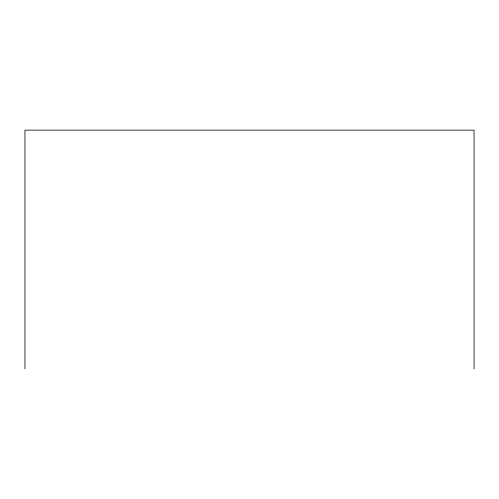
<?xml version="1.0" encoding="UTF-8"?>
<svg xmlns="http://www.w3.org/2000/svg" width="499" height="499" viewBox="0 0 499 499"><rect width="100%" height="100%" fill="white"/><g stroke="black" fill="none" stroke-linecap="round" stroke-linejoin="round"><path stroke-width="0.75" d="M474.05 368.867L474.05 130.133L24.95 130.133L24.95 368.867"/></g></svg>
